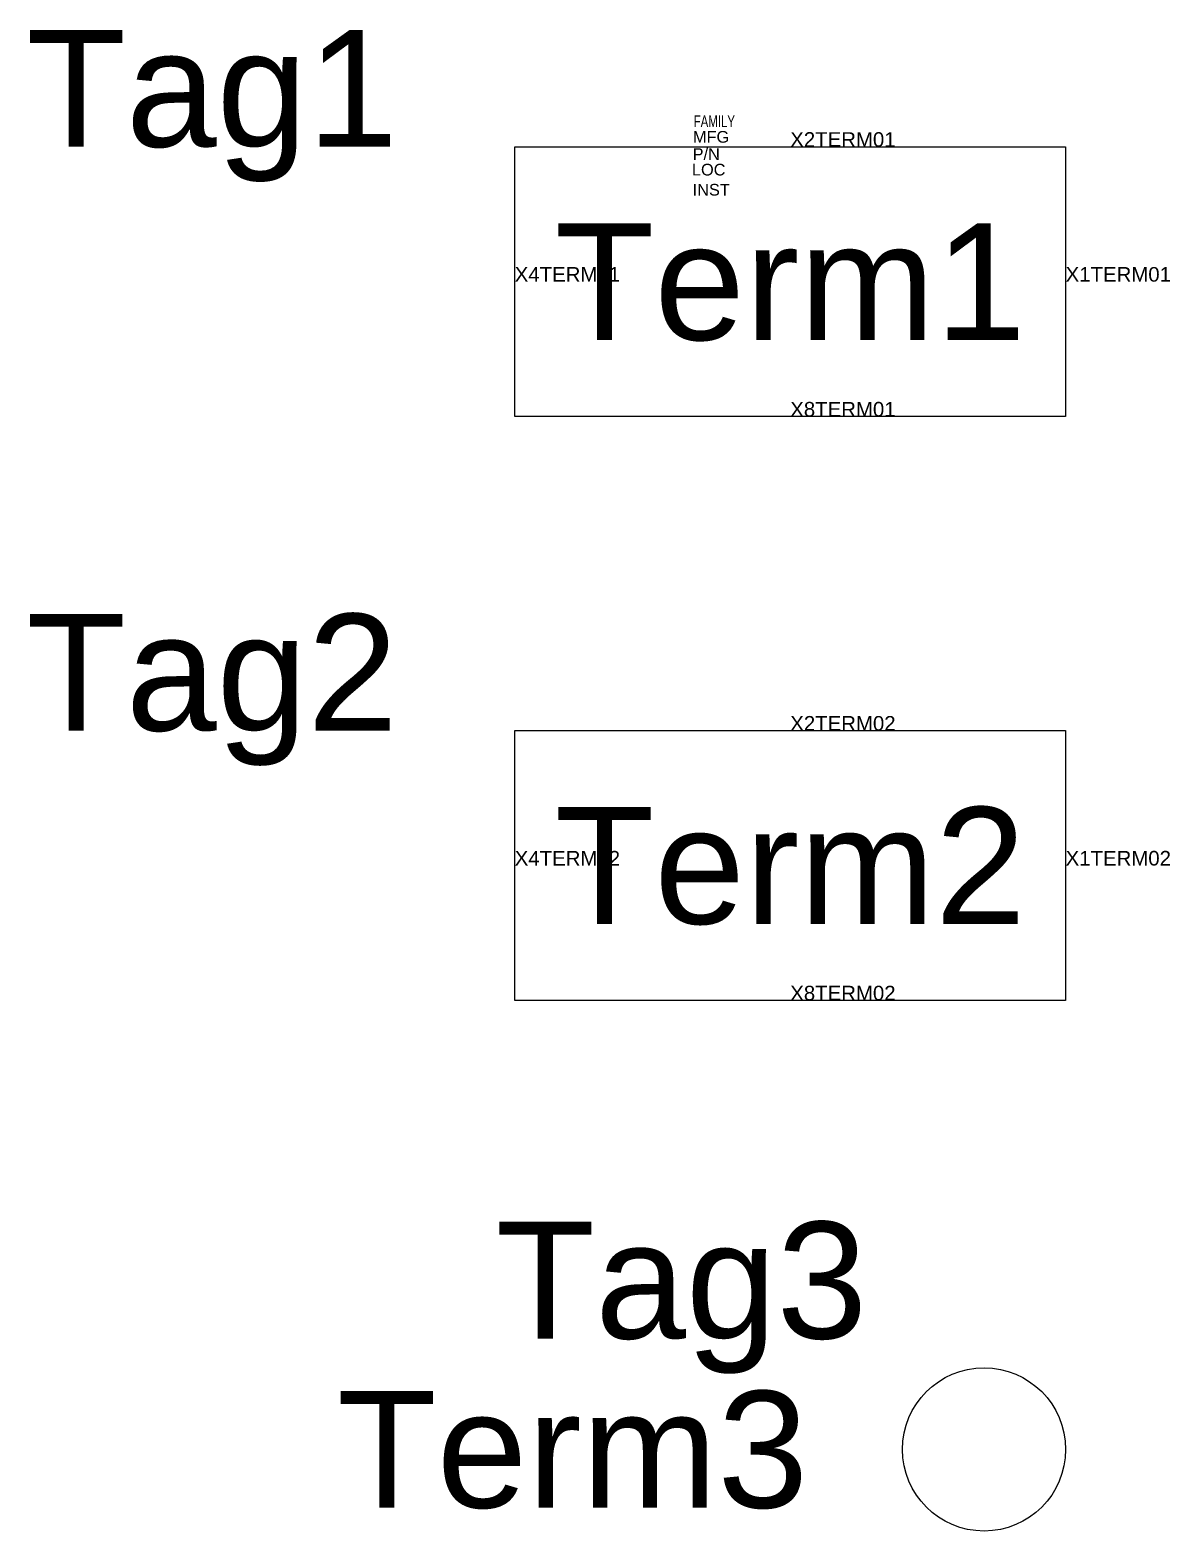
# Model space of a CAD drawing. Header units: inches. Extents: x -3.88 to 0.09, y -1.07 to 0.22.
# Drawn here: x -0.887 to 0.089, y -1.07 to 0.215 of the extents above; entities outside this region: 3.
import ezdxf
from ezdxf.enums import TextEntityAlignment as Align

# ---------------------------------------------------------------- set-up
doc = ezdxf.new("R2010")
doc.units = ezdxf.units.IN
doc.header["$MEASUREMENT"] = 0
doc.styles.add('INERCONNECT TABLES', font='arial.ttf', dxfattribs={"height": 0.1})
doc.styles.add('WD', font='arial.ttf', dxfattribs={"height": 1})

msp = doc.modelspace()

# ---------------------------------------------------------------- linework, layer by layer
for points in [[(-0.4719, 0.1155), (0, 0.1155), (0, -0.1155), (-0.4719, -0.1155)], [(-0.4719, -0.3845), (0, -0.3845), (0, -0.6155), (-0.4719, -0.6155)]]:
    msp.add_lwpolyline(points, close=True)
msp.add_circle((-0.0699, -1), 0.0699)

# ---------------------------------------------------------------- texts
at = {"linetype": 'Continuous', "style": 'INERCONNECT TABLES', "flags": 8}
for tag, p in [('Tag1', (-0.5719, 0.1655)), ('Tag2', (-0.5719, -0.3345)), ('Desc1', (-3.5, -0.35)), ('Desc2', (-3.5, -0.5)), ('Desc3', (-3.5, -0.65)), ('Tag3', (-0.1699, -0.8551)), ('Term3', (-0.2205, -1))]:
    msp.add_attdef(tag, text='', height=0.1, dxfattribs=at).set_placement(p, align=Align.MIDDLE_RIGHT)
at = {"linetype": 'Continuous', "style": 'WD', "width": 0.7, "flags": 9}
msp.add_attdef('FAMILY', (-0.3186, 0.1323), '', height=0.01, dxfattribs=at)
at = {"linetype": 'Continuous', "style": 'INERCONNECT TABLES', "flags": 9}
msp.add_attdef('MFG', text='', height=0.01, dxfattribs=at).set_placement((-0.2882, 0.119), align=Align.RIGHT)
at = {"linetype": 'Continuous', "flags": 9}
for tag, p, height, style in [('X2TERM01', (-0.2359, 0.1155), 0.0125, 'WD'), ('P/N', (-0.3195, 0.1042), 0.01, 'INERCONNECT TABLES'), ('LOC', (-0.3201, 0.0909), 0.01, 'INERCONNECT TABLES'), ('INST', (-0.3195, 0.0737), 0.01, 'INERCONNECT TABLES'), ('X4TERM01', (-0.4719, 0), 0.0125, 'WD'), ('X1TERM01', (0, 0), 0.0125, 'WD'), ('X8TERM01', (-0.2359, -0.1155), 0.0125, 'WD'), ('X2TERM02', (-0.2359, -0.3845), 0.0125, 'WD'), ('X4TERM02', (-0.4719, -0.5), 0.0125, 'WD'), ('X1TERM02', (0, -0.5), 0.0125, 'WD'), ('X8TERM02', (-0.2359, -0.6155), 0.0125, 'WD')]:
    msp.add_attdef(tag, p, '', height=height, dxfattribs=dict(at, style=style))
at = {"linetype": 'Continuous', "style": 'INERCONNECT TABLES', "flags": 8}
for tag, p in [('Term1', (-0.2359, 0)), ('Term2', (-0.2359, -0.5))]:
    msp.add_attdef(tag, text='', height=0.1, dxfattribs=at).set_placement(p, align=Align.MIDDLE_CENTER)

doc.saveas('drawing.dxf')
